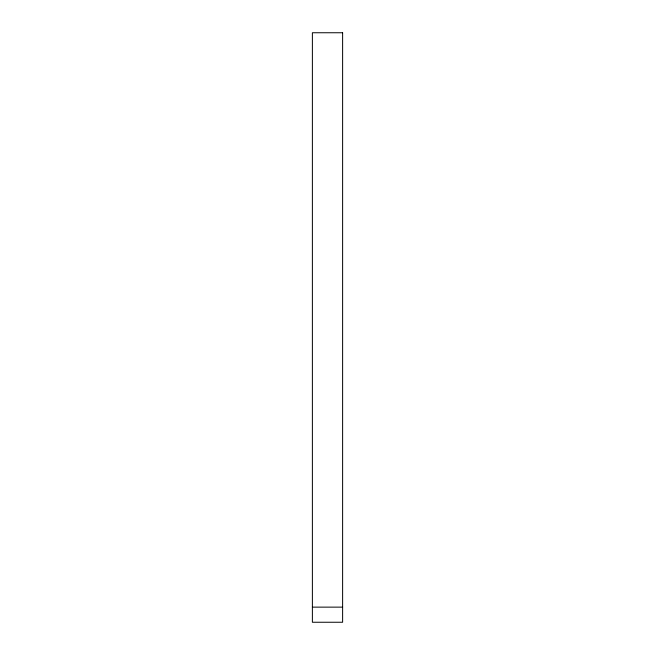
<?xml version="1.0" encoding="UTF-8"?>
<svg xmlns="http://www.w3.org/2000/svg" width="655" height="655" viewBox="0 0 655 655"><rect width="100%" height="100%" fill="white"/><g stroke="black" fill="none" stroke-linecap="round" stroke-linejoin="round"><path stroke-width="0.98" d="M312.386 607.136L342.614 607.136M342.614 32.75L312.386 32.75L312.386 622.25L342.614 622.25L342.614 32.75"/></g></svg>
